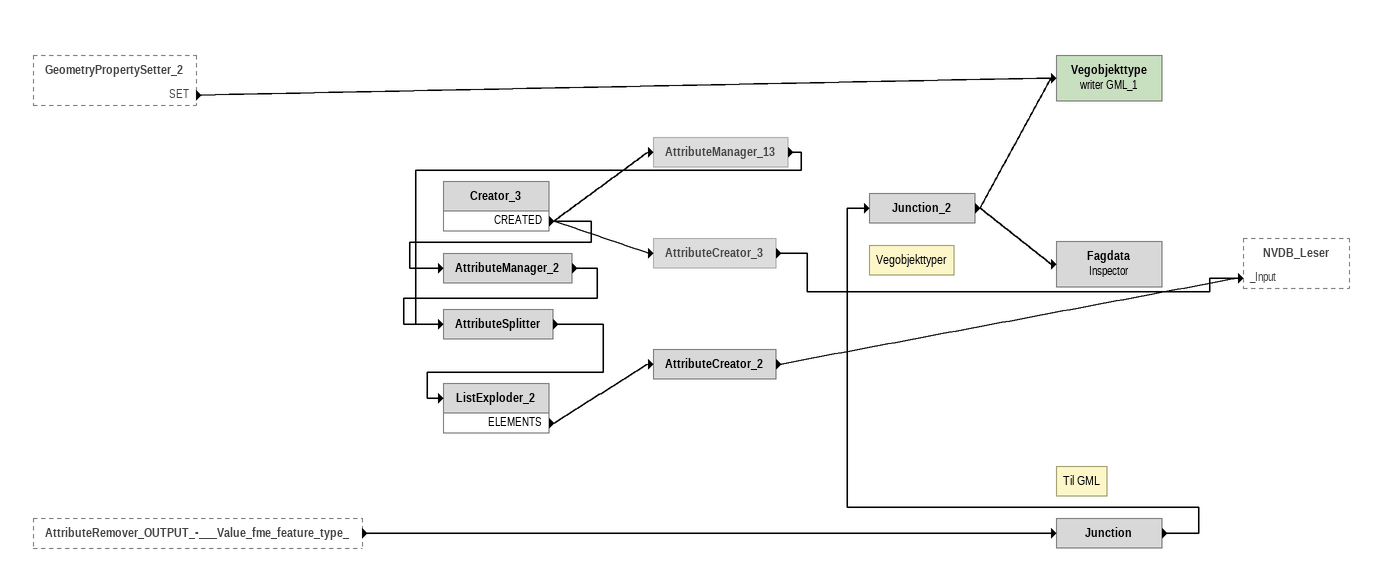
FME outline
GeometryPropertySetter_2 [outside]
    SET -> Vegobjekttype (writer GML_1)
AttributeRemover_OUTPUT_-___Value_fme_feature_type_ [outside]
    -> Junction
Creator_3
    CREATED -> AttributeManager_2
    CREATED -> AttributeManager_13
    CREATED -> AttributeCreator_3
AttributeManager_13 [off]
    -> AttributeSplitter
AttributeManager_2
    -> AttributeSplitter
AttributeSplitter
    -> ListExploder_2
ListExploder_2
    ELEMENTS -> AttributeCreator_2
AttributeCreator_2
    -> NVDB_Leser [_Input]
AttributeCreator_3 [off]
    -> NVDB_Leser [_Input]
Note: Til GML
Junction
    -> Junction_2
Note: Vegobjekttyper
Junction_2
    -> Vegobjekttype (writer GML_1)
    -> Fagdata
Vegobjekttype (writer GML_1)
Fagdata: Inspector
